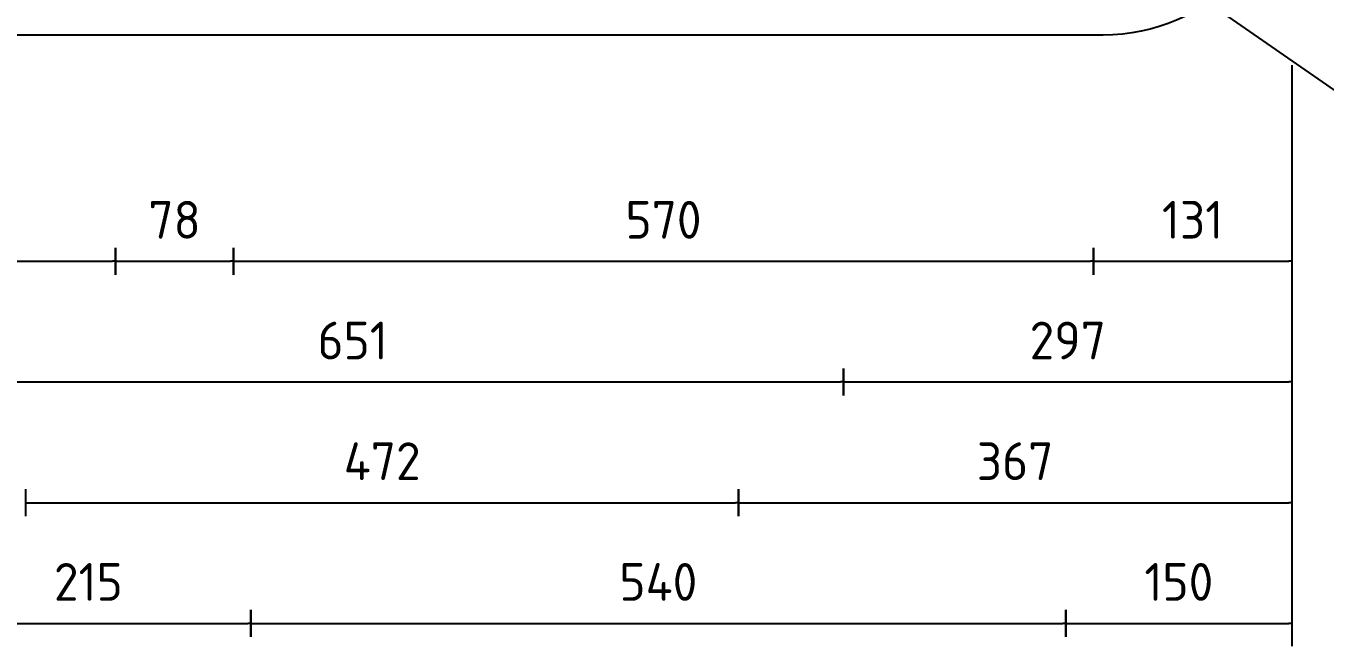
# Model space of a CAD drawing. Extents: x 0 to 420, y 0 to 297.
# Drawn here: x 185.2 to 271.3, y 115.5 to 156.6 of the extents above; entities that cross this region are included whole.
import ezdxf

# ---------------------------------------------------------------- set-up
doc = ezdxf.new("R2010")
doc.units = 0
doc.layers.get('0').update_dxf_attribs({"linetype": 'CONTINUOUS'})
doc.layers.get('DEFPOINTS').update_dxf_attribs({"linetype": 'CONTINUOUS'})
for name, color, linetype in [('L25', 1, 'CONTINUOUS'), ('L35', 3, 'CONTINUOUS'), ('T25', 1, 'CONTINUOUS')]:
    doc.layers.add(name, color=color, linetype=linetype)
doc.styles.add('ISO3098B', font='iso3098b.shx')
doc.dimstyles.new('SIGNSDIM', dxfattribs={"dimtxt": 2.5, "dimasz": 0.2, "dimexe": 1.5, "dimexo": 2, "dimgap": 1.5, "dimtad": 1, "dimdec": 4, "dimlfac": 10, "dimrnd": 1, "dimdsep": 46, "dimlunit": 6, "dimtxsty": 'ISO3098B', "dimblk": 'SGNDIM', "dimcen": 2.5, "dimse2": 1, "dimadec": 0, "dimazin": 0, "dimtfac": 1, "dimtdec": 4, "dimtix": 1, "dimtmove": 0, "dimatfit": 3, "dimldrblk": 'SGNDIM', "dimfxl": 1, "dimtolj": 1, "dimtzin": 0, "dimarcsym": 0})

# ---------------------------------------------------------------- blocks, each defined once
blk = doc.blocks.new('SGNDIM')
for p, q in [((0, 4.5), (0, -4.5)), ((0, 0), (-1, 0))]:
    blk.add_line(p, q)
blk = doc.blocks.new('*D43')
at = {"layer": 'DEFPOINTS', "color": 0, "transparency": 16777216}
for p in [(254.091, 125.914), (269.064, 125.914), (269.064, 117.036)]:
    blk.add_point(p, dxfattribs=at)
at = {"layer": 'T25', "color": 0, "lineweight": -2, "transparency": 16777216}
for p, q in [((269.064, 123.914), (269.064, 115.536)), ((254.291, 117.036), (268.864, 117.036))]:
    blk.add_line(p, q, dxfattribs=at)
at = {"layer": 'T25', "color": 0, "lineweight": -2, "transparency": 16777216, "xscale": 0.2, "yscale": 0.2, "zscale": 0.2, "rotation": 180}
blk.add_blockref('SGNDIM', (254.091, 117.036), dxfattribs=at)
at = {"layer": 'T25', "color": 0, "lineweight": -2, "transparency": 16777216, "xscale": 0.2, "yscale": 0.2, "zscale": 0.2}
blk.add_blockref('SGNDIM', (269.064, 117.036), dxfattribs=at)
at = {"layer": 'T25', "color": 0, "transparency": 16777216, "insert": (261.578, 119.786), "char_height": 2.5, "attachment_point": 5, "style": 'ISO3098B'}
blk.add_mtext('\\A1;150', dxfattribs=at)
blk = doc.blocks.new('*D44')
at = {"layer": 'DEFPOINTS', "color": 0, "transparency": 16777216}
for p in [(200.098, 171.8), (254.091, 171.8), (254.091, 117.036)]:
    blk.add_point(p, dxfattribs=at)
at = {"layer": 'T25', "color": 0, "lineweight": -2, "transparency": 16777216}
blk.add_line((200.298, 117.036), (253.891, 117.036), dxfattribs=at)
at = {"layer": 'T25', "color": 0, "lineweight": -2, "transparency": 16777216, "xscale": 0.2, "yscale": 0.2, "zscale": 0.2, "rotation": 180}
blk.add_blockref('SGNDIM', (200.098, 117.036), dxfattribs=at)
at = {"layer": 'T25', "color": 0, "lineweight": -2, "transparency": 16777216, "xscale": 0.2, "yscale": 0.2, "zscale": 0.2}
blk.add_blockref('SGNDIM', (254.091, 117.036), dxfattribs=at)
at = {"layer": 'T25', "color": 0, "transparency": 16777216, "insert": (227.095, 119.786), "char_height": 2.5, "attachment_point": 5, "style": 'ISO3098B'}
blk.add_mtext('\\A1;540', dxfattribs=at)
blk = doc.blocks.new('*D51')
at = {"layer": 'DEFPOINTS', "color": 0, "transparency": 16777216}
for p in [(178.569, 138.873), (200.098, 138.873), (200.098, 117.036)]:
    blk.add_point(p, dxfattribs=at)
at = {"layer": 'T25', "color": 0, "lineweight": -2, "transparency": 16777216}
blk.add_line((178.769, 117.036), (199.898, 117.036), dxfattribs=at)
at = {"layer": 'T25', "color": 0, "lineweight": -2, "transparency": 16777216, "xscale": 0.2, "yscale": 0.2, "zscale": 0.2, "rotation": 180}
blk.add_blockref('SGNDIM', (178.569, 117.036), dxfattribs=at)
at = {"layer": 'T25', "color": 0, "lineweight": -2, "transparency": 16777216, "xscale": 0.2, "yscale": 0.2, "zscale": 0.2}
blk.add_blockref('SGNDIM', (200.098, 117.036), dxfattribs=at)
at = {"layer": 'T25', "color": 0, "transparency": 16777216, "insert": (189.334, 119.786), "char_height": 2.5, "attachment_point": 5, "style": 'ISO3098B'}
blk.add_mtext('\\A1;215', dxfattribs=at)
blk = doc.blocks.new('*D58')
at = {"layer": 'DEFPOINTS', "color": 0, "transparency": 16777216}
for p in [(232.398, 156.036), (269.064, 156.036), (269.064, 125.036)]:
    blk.add_point(p, dxfattribs=at)
at = {"layer": 'T25', "color": 0, "lineweight": -2, "transparency": 16777216}
for p, q in [((269.064, 154.036), (269.064, 123.536)), ((232.598, 125.036), (268.864, 125.036))]:
    blk.add_line(p, q, dxfattribs=at)
at = {"layer": 'T25', "color": 0, "lineweight": -2, "transparency": 16777216, "xscale": 0.2, "yscale": 0.2, "zscale": 0.2, "rotation": 180}
blk.add_blockref('SGNDIM', (232.398, 125.036), dxfattribs=at)
at = {"layer": 'T25', "color": 0, "lineweight": -2, "transparency": 16777216, "xscale": 0.2, "yscale": 0.2, "zscale": 0.2}
blk.add_blockref('SGNDIM', (269.064, 125.036), dxfattribs=at)
at = {"layer": 'T25', "color": 0, "transparency": 16777216, "insert": (250.731, 127.786), "char_height": 2.5, "attachment_point": 5, "style": 'ISO3098B'}
blk.add_mtext('\\A1;367', dxfattribs=at)
blk = doc.blocks.new('*D59')
at = {"layer": 'DEFPOINTS', "color": 0, "transparency": 16777216}
for p in [(185.2, 156.036), (232.398, 156.036), (232.398, 125.036)]:
    blk.add_point(p, dxfattribs=at)
at = {"layer": 'T25', "color": 0, "lineweight": -2, "transparency": 16777216}
blk.add_line((185.4, 125.036), (232.198, 125.036), dxfattribs=at)
at = {"layer": 'T25', "color": 0, "lineweight": -2, "transparency": 16777216, "xscale": 0.2, "yscale": 0.2, "zscale": 0.2, "rotation": 180}
blk.add_blockref('SGNDIM', (185.2, 125.036), dxfattribs=at)
at = {"layer": 'T25', "color": 0, "lineweight": -2, "transparency": 16777216, "xscale": 0.2, "yscale": 0.2, "zscale": 0.2}
blk.add_blockref('SGNDIM', (232.398, 125.036), dxfattribs=at)
at = {"layer": 'T25', "color": 0, "transparency": 16777216, "insert": (208.799, 127.786), "char_height": 2.5, "attachment_point": 5, "style": 'ISO3098B'}
blk.add_mtext('\\A1;472', dxfattribs=at)
blk = doc.blocks.new('*D65')
at = {"layer": 'DEFPOINTS', "color": 0, "transparency": 16777216}
for p in [(239.373, 156.036), (269.064, 156.036), (269.064, 133.036)]:
    blk.add_point(p, dxfattribs=at)
at = {"layer": 'T25', "color": 0, "lineweight": -2, "transparency": 16777216}
for p, q in [((269.064, 154.036), (269.064, 131.536)), ((239.573, 133.036), (268.864, 133.036))]:
    blk.add_line(p, q, dxfattribs=at)
at = {"layer": 'T25', "color": 0, "lineweight": -2, "transparency": 16777216, "xscale": 0.2, "yscale": 0.2, "zscale": 0.2, "rotation": 180}
blk.add_blockref('SGNDIM', (239.373, 133.036), dxfattribs=at)
at = {"layer": 'T25', "color": 0, "lineweight": -2, "transparency": 16777216, "xscale": 0.2, "yscale": 0.2, "zscale": 0.2}
blk.add_blockref('SGNDIM', (269.064, 133.036), dxfattribs=at)
at = {"layer": 'T25', "color": 0, "transparency": 16777216, "insert": (254.219, 135.786), "char_height": 2.5, "attachment_point": 5, "style": 'ISO3098B'}
blk.add_mtext('\\A1;297', dxfattribs=at)
blk = doc.blocks.new('*D66')
at = {"layer": 'DEFPOINTS', "color": 0, "transparency": 16777216}
for p in [(174.316, 156.036), (239.373, 156.036), (239.373, 133.036)]:
    blk.add_point(p, dxfattribs=at)
at = {"layer": 'T25', "color": 0, "lineweight": -2, "transparency": 16777216}
blk.add_line((174.516, 133.036), (239.173, 133.036), dxfattribs=at)
at = {"layer": 'T25', "color": 0, "lineweight": -2, "transparency": 16777216, "xscale": 0.2, "yscale": 0.2, "zscale": 0.2, "rotation": 180}
blk.add_blockref('SGNDIM', (174.316, 133.036), dxfattribs=at)
at = {"layer": 'T25', "color": 0, "lineweight": -2, "transparency": 16777216, "xscale": 0.2, "yscale": 0.2, "zscale": 0.2}
blk.add_blockref('SGNDIM', (239.373, 133.036), dxfattribs=at)
at = {"layer": 'T25', "color": 0, "transparency": 16777216, "insert": (206.845, 135.786), "char_height": 2.5, "attachment_point": 5, "style": 'ISO3098B'}
blk.add_mtext('\\A1;651', dxfattribs=at)
blk = doc.blocks.new('*D70')
at = {"layer": 'DEFPOINTS', "color": 0, "transparency": 16777216}
for p in [(255.918, 156.036), (269.064, 156.036), (269.064, 141.036)]:
    blk.add_point(p, dxfattribs=at)
at = {"layer": 'T25', "color": 0, "lineweight": -2, "transparency": 16777216}
for p, q in [((269.064, 154.036), (269.064, 139.536)), ((256.118, 141.036), (268.864, 141.036))]:
    blk.add_line(p, q, dxfattribs=at)
at = {"layer": 'T25', "color": 0, "lineweight": -2, "transparency": 16777216, "xscale": 0.2, "yscale": 0.2, "zscale": 0.2, "rotation": 180}
blk.add_blockref('SGNDIM', (255.918, 141.036), dxfattribs=at)
at = {"layer": 'T25', "color": 0, "lineweight": -2, "transparency": 16777216, "xscale": 0.2, "yscale": 0.2, "zscale": 0.2}
blk.add_blockref('SGNDIM', (269.064, 141.036), dxfattribs=at)
at = {"layer": 'T25', "color": 0, "transparency": 16777216, "insert": (262.491, 143.786), "char_height": 2.5, "attachment_point": 5, "style": 'ISO3098B'}
blk.add_mtext('\\A1;131', dxfattribs=at)
blk = doc.blocks.new('*D71')
at = {"layer": 'DEFPOINTS', "color": 0, "transparency": 16777216}
for p in [(198.959, 156.036), (255.918, 156.036), (255.918, 141.036)]:
    blk.add_point(p, dxfattribs=at)
at = {"layer": 'T25', "color": 0, "lineweight": -2, "transparency": 16777216}
blk.add_line((199.159, 141.036), (255.718, 141.036), dxfattribs=at)
at = {"layer": 'T25', "color": 0, "lineweight": -2, "transparency": 16777216, "xscale": 0.2, "yscale": 0.2, "zscale": 0.2, "rotation": 180}
blk.add_blockref('SGNDIM', (198.959, 141.036), dxfattribs=at)
at = {"layer": 'T25', "color": 0, "lineweight": -2, "transparency": 16777216, "xscale": 0.2, "yscale": 0.2, "zscale": 0.2}
blk.add_blockref('SGNDIM', (255.918, 141.036), dxfattribs=at)
at = {"layer": 'T25', "color": 0, "transparency": 16777216, "insert": (227.439, 143.786), "char_height": 2.5, "attachment_point": 5, "style": 'ISO3098B'}
blk.add_mtext('\\A1;570', dxfattribs=at)
blk = doc.blocks.new('*D72')
at = {"layer": 'DEFPOINTS', "color": 0, "transparency": 16777216}
for p in [(191.132, 156.036), (198.959, 156.036), (198.959, 141.036)]:
    blk.add_point(p, dxfattribs=at)
at = {"layer": 'T25', "color": 0, "lineweight": -2, "transparency": 16777216}
blk.add_line((191.332, 141.036), (198.759, 141.036), dxfattribs=at)
at = {"layer": 'T25', "color": 0, "lineweight": -2, "transparency": 16777216, "xscale": 0.2, "yscale": 0.2, "zscale": 0.2, "rotation": 180}
blk.add_blockref('SGNDIM', (191.132, 141.036), dxfattribs=at)
at = {"layer": 'T25', "color": 0, "lineweight": -2, "transparency": 16777216, "xscale": 0.2, "yscale": 0.2, "zscale": 0.2}
blk.add_blockref('SGNDIM', (198.959, 141.036), dxfattribs=at)
at = {"layer": 'T25', "color": 0, "transparency": 16777216, "insert": (195.046, 143.786), "char_height": 2.5, "attachment_point": 5, "style": 'ISO3098B'}
blk.add_mtext('\\A1;78', dxfattribs=at)
blk = doc.blocks.new('*D73')
at = {"layer": 'DEFPOINTS', "color": 0, "transparency": 16777216}
for p in [(151.292, 156.036), (191.132, 156.036), (191.132, 141.036)]:
    blk.add_point(p, dxfattribs=at)
at = {"layer": 'T25', "color": 0, "lineweight": -2, "transparency": 16777216}
blk.add_line((151.492, 141.036), (190.932, 141.036), dxfattribs=at)
at = {"layer": 'T25', "color": 0, "lineweight": -2, "transparency": 16777216, "xscale": 0.2, "yscale": 0.2, "zscale": 0.2, "rotation": 180}
blk.add_blockref('SGNDIM', (151.292, 141.036), dxfattribs=at)
at = {"layer": 'T25', "color": 0, "lineweight": -2, "transparency": 16777216, "xscale": 0.2, "yscale": 0.2, "zscale": 0.2}
blk.add_blockref('SGNDIM', (191.132, 141.036), dxfattribs=at)
at = {"layer": 'T25', "color": 0, "transparency": 16777216, "insert": (171.212, 143.786), "char_height": 2.5, "attachment_point": 5, "style": 'ISO3098B'}
blk.add_mtext('\\A1;398', dxfattribs=at)

msp = doc.modelspace()

# ---------------------------------------------------------------- linework, layer by layer
at = {"layer": 'L25'}
msp.add_line((276.09178, 149.445992), (244.669019, 171.323983), dxfattribs=at)
at = {"layer": 'L35'}
msp.add_lwpolyline([(89.063905, 168.535785), (89.063905, 243.535785, -0.414213562), (101.563905, 256.035785), (256.563905, 256.035785, -0.414213562), (269.063905, 243.535785), (269.063905, 168.535785, -0.414213562), (256.563905, 156.035785), (101.563905, 156.035785, -0.414213562)], format="xyb", close=True, dxfattribs=at)

# ---------------------------------------------------------------- dimensions: what is measured, and where the dimension line sits
at = {"layer": 'T25'}
for base, p1, p2, override, picture, middle in [((254.0912871, 117.0357845), (200.0984623, 171.7995627), (254.0912871, 171.7995627), {"dimse1": 1}, '*D44', (227.0948747, 119.7857845)), ((191.132002, 141.035785), (151.291661, 156.035785), (191.132002, 156.035785), {"dimse1": 1}, '*D73', (171.211831, 143.785785)), ((239.373109, 133.035785), (174.316405, 156.035785), (239.373109, 156.035785), {"dimse1": 1}, '*D66', (206.844757, 135.785785)), ((232.397513, 125.035785), (185.200013, 156.035785), (232.397513, 156.035785), {"dimse1": 1}, '*D59', (208.798763, 127.785785)), ((198.959274, 141.035785), (191.132002, 156.035785), (198.959274, 156.035785), {"dimse1": 1}, '*D72', (195.045638, 143.785785)), ((255.917854, 141.035785), (198.959274, 156.035785), (255.917854, 156.035785), {"dimse1": 1}, '*D71', (227.438564, 143.785785)), ((269.063905, 125.035785), (232.397513, 156.035785), (269.063905, 156.035785), {"dimse1": 1, "dimse2": 0}, '*D58', (250.730709, 127.785785)), ((269.063905, 133.035785), (239.373109, 156.035785), (269.063905, 156.035785), {"dimse1": 1, "dimse2": 0}, '*D65', (254.218507, 135.785785)), ((269.063905, 141.035785), (255.917854, 156.035785), (269.063905, 156.035785), {"dimse1": 1, "dimse2": 0}, '*D70', (262.490879, 143.785785)), ((200.098462, 117.035785), (178.568571, 138.873097), (200.098462, 138.873097), {"dimse1": 1}, '*D51', (189.333517, 119.785785)), ((269.063905, 117.035785), (254.091287, 125.913571), (269.063905, 125.913571), {"dimse1": 1, "dimse2": 0}, '*D43', (261.577596, 119.785785))]:
    dim = msp.add_linear_dim(base=base, p1=p1, p2=p2, dimstyle='SIGNSDIM', override=override, dxfattribs=at)
    dim.commit()
    dim.dimension.update_dxf_attribs({"geometry": picture, "text_midpoint": middle})

doc.saveas('drawing.dxf')
